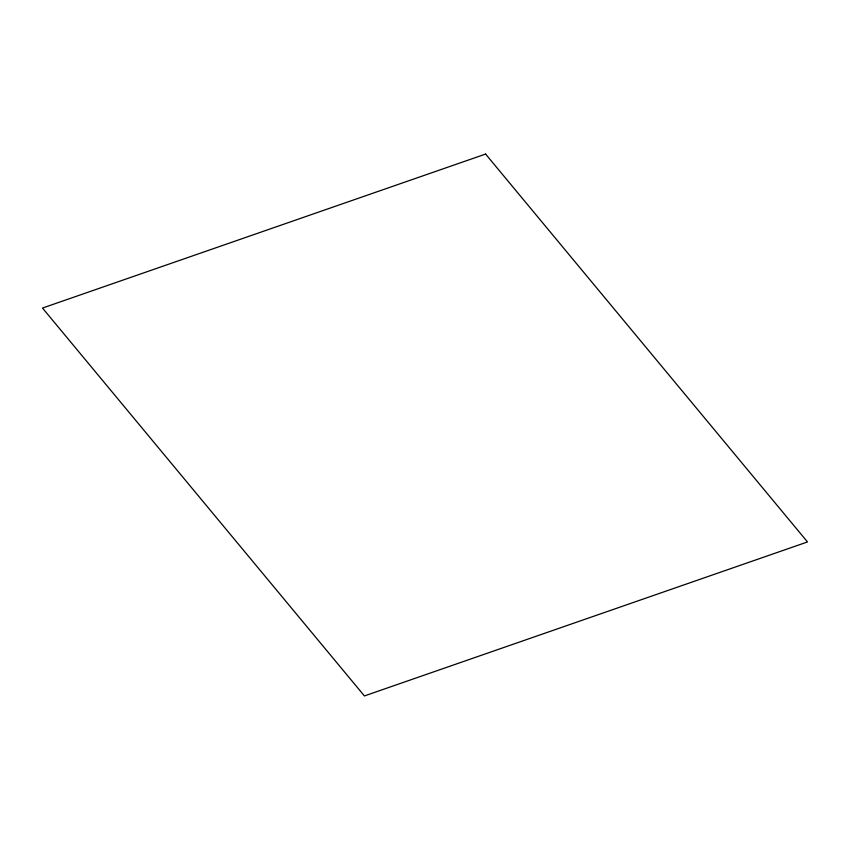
<?xml version="1.0" encoding="UTF-8"?>
<svg xmlns="http://www.w3.org/2000/svg" width="850" height="850" viewBox="0 0 850 850"><rect width="100%" height="100%" fill="white"/><g stroke="black" fill="none" stroke-linecap="round" stroke-linejoin="round"><path stroke-width="1.27" d="M485.594 154.062L42.5 308.051L364.406 695.938L807.5 541.949L485.594 154.062"/></g></svg>
